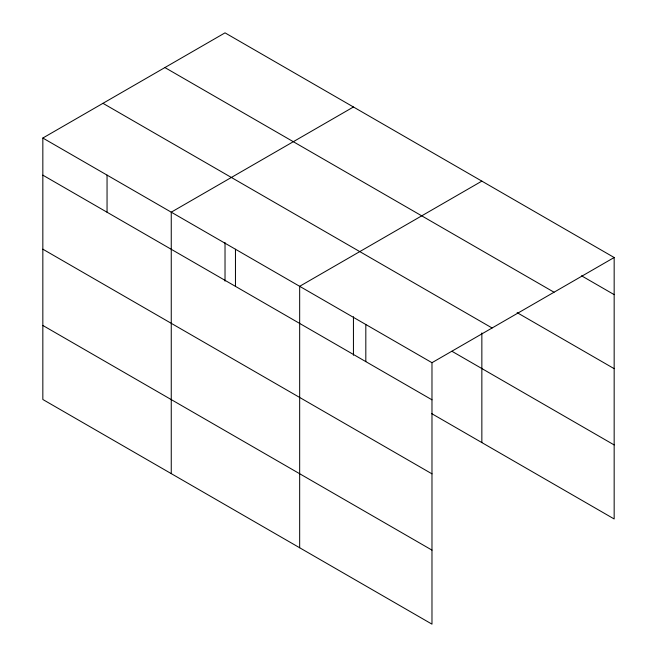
<?xml version="1.0" encoding="UTF-8"?>
<svg xmlns="http://www.w3.org/2000/svg" width="657" height="657" viewBox="0 0 657 657"><rect width="100%" height="100%" fill="white"/><g stroke="black" fill="none" stroke-linecap="round" stroke-linejoin="round"><path stroke-width="0.99" d="M431.978 473.845L431.978 362.697L42.836 138.036L42.836 399.489L431.978 624.15L431.978 473.845L42.836 249.184M431.723 413.639L614.164 518.964L614.164 257.511L225.023 32.85L42.836 138.036M353.441 106.992L171.255 212.17L171.255 473.623M481.852 181.127L299.666 286.312L299.666 547.766M431.978 362.697L614.164 257.511M581.527 275.792L614.164 294.632M164.907 67.564L554.04 292.225M517.133 312.65L614.164 368.667M102.96 103.321L492.093 327.991M451.95 351.281L614.164 444.937M42.836 175.156L431.978 399.817M42.836 325.453L431.978 550.123M481.852 332.959L481.852 442.58M365.818 324.509L365.818 361.629M353.441 316.723L353.441 355.256M235.461 249.241L235.461 286.362M225.023 242.581L225.023 281.122M107.05 175.107L107.05 212.227"/></g></svg>
